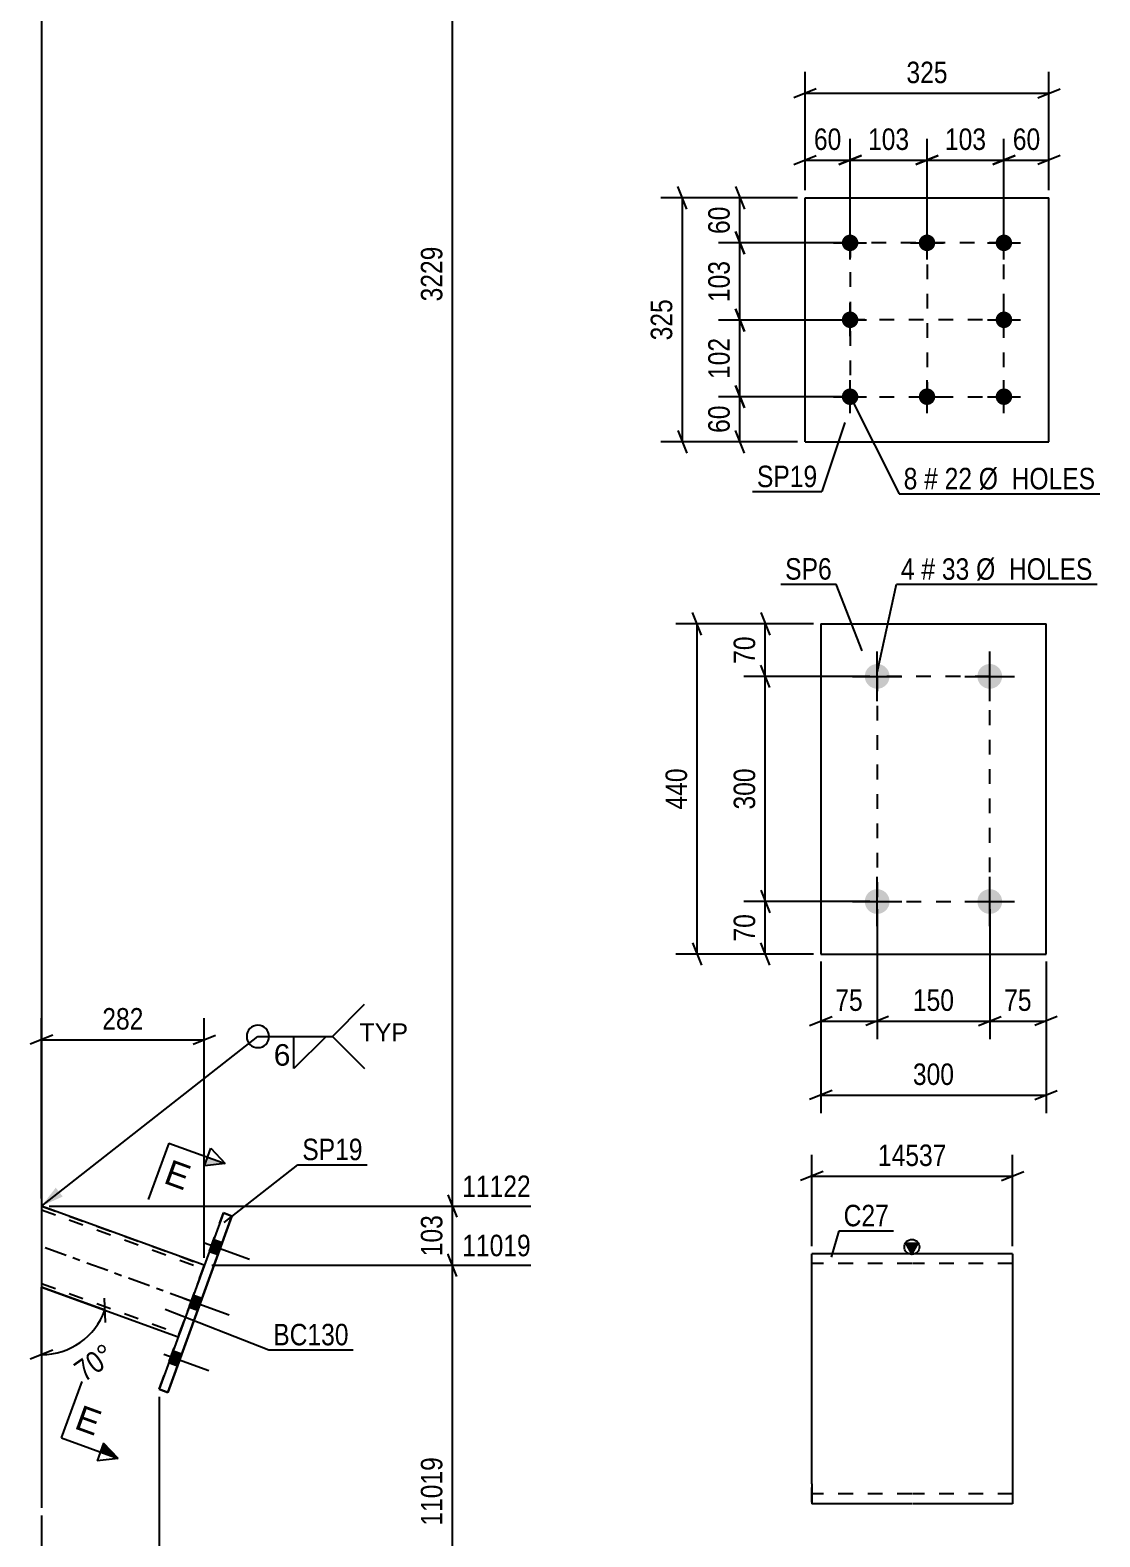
# Model space of a CAD drawing. Header units: millimetres. Extents: x 0 to 841, y 0 to 594.
# Drawn here: x 391.4 to 533.9, y 202.4 to 403.2 of the extents above; entities that cross this region are included whole.
import ezdxf

# ---------------------------------------------------------------- set-up
doc = ezdxf.new("R2010")
doc.units = ezdxf.units.MM
doc.linetypes.add('DXK_LINE_DOT2', pattern=[3.9198, 1.9599, -1.9599])
doc.linetypes.add('DXK_LINE_DOT3', pattern=[5.9187, 2.979, -0.9799, 0.9799, -0.9799])
doc.styles.add('Arial', font='ARIAL.TTF', dxfattribs={"height": 0.2})
doc.styles.add('Arial Narrow', font='ARIALN.TTF', dxfattribs={"height": 0.2})

# ---------------------------------------------------------------- blocks, each defined once
blk = doc.blocks.new('Bolt-275655210-3701 - 3681')
at = {"linetype": 'Continuous'}
for points in [[(415.85, 242.02), (415.27, 240.43), (416.43, 240.01), (417, 241.6)], [(415.85, 242.02), (415.27, 240.43), (416.43, 240.01), (417, 241.6)], [(415.85, 242.02), (415.27, 240.43), (416.43, 240.01), (417, 241.6)], [(413.15, 234.61), (412.57, 233.02), (413.73, 232.6), (414.31, 234.19)], [(413.15, 234.61), (412.57, 233.02), (413.73, 232.6), (414.31, 234.19)], [(410.45, 227.2), (409.88, 225.61), (411.03, 225.19), (411.61, 226.78)], [(410.45, 227.2), (409.88, 225.61), (411.03, 225.19), (411.61, 226.78)], [(410.45, 227.2), (409.88, 225.61), (411.03, 225.19), (411.61, 226.78)]]:
    blk.add_hatch(color=1, dxfattribs=at).paths.add_polyline_path(points)
at = {"color": 1, "linetype": 'Continuous'}
for p, q in [((414.62, 241.57), (420.62, 239.38)), ((414.62, 241.57), (420.62, 239.38)), ((414.62, 241.56), (420.62, 239.38)), ((415.85, 242.02), (417, 241.6)), ((415.85, 242.02), (417, 241.6)), ((415.85, 242.02), (417, 241.6)), ((415.27, 240.43), (416.43, 240.01)), ((415.27, 240.43), (416.43, 240.01)), ((415.27, 240.43), (416.43, 240.01)), ((411.92, 234.16), (417.92, 231.97)), ((411.92, 234.16), (417.92, 231.97)), ((412.57, 233.02), (413.73, 232.6)), ((412.57, 233.02), (413.73, 232.6)), ((413.15, 234.61), (414.31, 234.19)), ((413.15, 234.61), (414.31, 234.19)), ((410.45, 227.2), (411.61, 226.78)), ((410.45, 227.2), (411.61, 226.78)), ((410.45, 227.2), (411.61, 226.78)), ((409.23, 226.75), (415.22, 224.56)), ((409.23, 226.75), (415.22, 224.56)), ((409.23, 226.75), (415.22, 224.57)), ((409.88, 225.61), (411.03, 225.19)), ((409.88, 225.61), (411.03, 225.19)), ((409.88, 225.61), (411.03, 225.19))]:
    blk.add_line(p, q, dxfattribs=at)
blk = doc.blocks.new('Part-275655210-3711 - 3681')
at = {"color": 2, "linetype": 'Continuous'}
for p, q in [((392.91, 509.2), (392.91, 206.26)), ((392.91, 205.26), (392.91, 189.88))]:
    blk.add_line(p, q, dxfattribs=at)
blk = doc.blocks.new('Part-275655210-3739 - 3681')
at = {"color": 2, "linetype": 'Continuous'}
for p, q in [((417.14, 245.56), (408.59, 222.07)), ((409.74, 221.65), (418.29, 245.14)), ((418.29, 245.14), (409.74, 221.65)), ((418.29, 245.14), (417.14, 245.56)), ((418.29, 245.14), (418.29, 245.14)), ((418.29, 245.14), (418.29, 245.14)), ((408.59, 222.07), (409.74, 221.65)), ((408.59, 222.07), (408.59, 222.07)), ((409.74, 221.65), (408.59, 222.07)), ((408.59, 222.07), (408.59, 222.07)), ((409.74, 221.65), (409.74, 221.65))]:
    blk.add_line(p, q, dxfattribs=at)
at = {"color": 7, "linetype": 'DXK_LINE_DOT2'}
for p, q in [((408.59, 222.07), (417.14, 245.56)), ((417.14, 245.56), (417.14, 245.56)), ((417.14, 245.56), (418.29, 245.14))]:
    blk.add_line(p, q, dxfattribs=at)
blk = doc.blocks.new('Part-275655210-3749 - 3681')
at = {"color": 2, "linetype": 'Continuous'}
for p, q in [((414.6, 238.59), (392.91, 246.48)), ((392.91, 235.67), (411.13, 229.05)), ((392.91, 235.67), (411.12, 229.04))]:
    blk.add_line(p, q, dxfattribs=at)
at = {"color": 7, "linetype": 'DXK_LINE_DOT2'}
for p, q in [((392.91, 246.48), (392.91, 235.67)), ((392.91, 246.48), (414.6, 238.59)), ((392.91, 245.99), (414.44, 238.15)), ((392.91, 245.99), (414.44, 238.15)), ((414.44, 238.15), (411.29, 229.51)), ((414.4, 238.05), (411.32, 229.58)), ((414.39, 238.03), (411.33, 229.61)), ((414.34, 237.88), (411.33, 229.6)), ((414.39, 238.02), (414.34, 237.88)), ((414.39, 238.03), (414.43, 238.12)), ((414.43, 238.12), (414.39, 238.02)), ((414.51, 238.33), (414.4, 238.05)), ((414.43, 238.12), (414.44, 238.15)), ((414.44, 238.15), (414.43, 238.12)), ((414.44, 238.15), (414.51, 238.33)), ((414.44, 238.15), (414.44, 238.15)), ((414.57, 238.52), (414.51, 238.33)), ((414.51, 238.33), (414.57, 238.52)), ((414.6, 238.59), (414.57, 238.52)), ((414.57, 238.52), (414.6, 238.59)), ((414.6, 238.59), (414.6, 238.59)), ((392.91, 236.16), (411.28, 229.48)), ((392.91, 236.16), (411.28, 229.48)), ((411.12, 229.04), (411.13, 229.04)), ((411.15, 229.11), (411.13, 229.05)), ((411.13, 229.04), (411.15, 229.11)), ((411.13, 229.04), (411.13, 229.05)), ((411.22, 229.3), (411.15, 229.11)), ((411.15, 229.11), (411.22, 229.3)), ((411.32, 229.58), (411.22, 229.3)), ((411.22, 229.3), (411.29, 229.51)), ((411.29, 229.51), (411.28, 229.48)), ((411.28, 229.48), (411.29, 229.51)), ((411.28, 229.48), (411.28, 229.48)), ((411.29, 229.51), (411.33, 229.61)), ((411.33, 229.6), (411.29, 229.51))]:
    blk.add_line(p, q, dxfattribs=at)
at = {"color": 7, "linetype": 'DXK_LINE_DOT3'}
blk.add_line((412.86, 233.82), (392.91, 241.08), dxfattribs=at)
blk = doc.blocks.new('Bolt-275655210-3492 - 3458')
at = {"linetype": 'Continuous'}
for points in [[(504.26, 318.7, -1), (504.26, 315.4, -1)], [(519.26, 318.7, -1), (519.26, 315.4, -1)], [(504.26, 288.7, -1), (504.26, 285.4, -1)], [(519.26, 288.7, -1), (519.26, 285.4, -1)]]:
    blk.add_hatch(color=1, dxfattribs=at).paths.add_polyline_path(points)
at = {"color": 1, "linetype": 'Continuous'}
for p, q in [((504.26, 313.75), (504.26, 320.35)), ((519.26, 313.75), (519.26, 320.35)), ((500.96, 317.05), (507.56, 317.05)), ((515.96, 317.05), (522.56, 317.05)), ((504.26, 283.75), (504.26, 290.35)), ((519.26, 283.75), (519.26, 290.35)), ((500.96, 287.05), (507.56, 287.05)), ((515.96, 287.05), (522.56, 287.05))]:
    blk.add_line(p, q, dxfattribs=at)
blk = doc.blocks.new('Part-275655210-3497 - 3458')
at = {"color": 2, "linetype": 'Continuous'}
for p, q in [((496.76, 324.05), (526.76, 324.05)), ((496.76, 324.05), (496.76, 280.05)), ((526.76, 280.05), (526.76, 324.05)), ((496.76, 280.05), (526.76, 280.05))]:
    blk.add_line(p, q, dxfattribs=at)
blk = doc.blocks.new('Bolt-275655210-4207 - 4173')
at = {"linetype": 'Continuous'}
for points in [[(500.65, 375.91, -1), (500.65, 373.71, -1)], [(510.9, 375.91, -1), (510.9, 373.71, -1)], [(521.15, 375.91, -1), (521.15, 373.71, -1)], [(500.65, 365.66, -1), (500.65, 363.46, -1)], [(521.15, 365.66, -1), (521.15, 363.46, -1)], [(500.65, 355.41, -1), (500.65, 353.21, -1)], [(510.9, 355.41, -1), (510.9, 353.21, -1)], [(521.15, 355.41, -1), (521.15, 353.21, -1)]]:
    blk.add_hatch(color=1, dxfattribs=at).paths.add_polyline_path(points)
at = {"color": 1, "linetype": 'Continuous'}
for p, q in [((500.65, 372.61), (500.65, 377.01)), ((510.9, 372.61), (510.9, 377.01)), ((521.15, 372.61), (521.15, 377.01)), ((498.45, 374.81), (502.85, 374.81)), ((508.7, 374.81), (513.1, 374.81)), ((518.95, 374.81), (523.35, 374.81)), ((500.65, 362.36), (500.65, 366.76)), ((521.15, 362.36), (521.15, 366.76)), ((498.45, 364.56), (502.85, 364.56)), ((518.95, 364.56), (523.35, 364.56)), ((500.65, 352.11), (500.65, 356.51)), ((510.9, 352.11), (510.9, 356.51)), ((521.15, 352.11), (521.15, 356.51)), ((498.45, 354.31), (502.85, 354.31)), ((508.7, 354.31), (513.1, 354.31)), ((518.95, 354.31), (523.35, 354.31))]:
    blk.add_line(p, q, dxfattribs=at)
blk = doc.blocks.new('Part-275655210-4212 - 4173')
at = {"color": 2, "linetype": 'Continuous'}
for p, q in [((494.65, 348.31), (494.65, 380.81)), ((494.65, 380.81), (527.15, 380.81)), ((527.15, 348.31), (527.15, 380.81)), ((494.65, 348.31), (527.15, 348.31))]:
    blk.add_line(p, q, dxfattribs=at)
blk = doc.blocks.new('Part-275655210-4543 - 4535')
at = {"linetype": 'Continuous'}
blk.add_hatch(color=2, dxfattribs=at).paths.add_polyline_path([(508.88, 240.13), (508.08, 241.53), (509.68, 241.53)])
at = {"color": 2, "linetype": 'Continuous'}
for p, q in [((508.88, 240.13), (508.08, 241.53)), ((508.08, 241.53), (509.68, 241.53)), ((509.68, 241.53), (508.88, 240.13)), ((508.88, 240.13), (495.55, 240.13)), ((495.55, 209.46), (495.55, 240.13)), ((522.31, 240.13), (508.98, 240.13)), ((522.31, 240.13), (522.31, 206.8)), ((495.55, 209.46), (495.55, 206.8)), ((508.88, 206.8), (495.55, 206.8)), ((522.31, 206.8), (508.98, 206.8))]:
    blk.add_line(p, q, dxfattribs=at)
at = {"color": 7, "linetype": 'DXK_LINE_DOT2'}
for p, q in [((508.88, 238.8), (495.55, 238.8)), ((522.31, 238.8), (508.98, 238.8)), ((495.55, 207), (495.55, 209.46)), ((508.88, 208.13), (495.55, 208.13)), ((522.31, 208.13), (508.98, 208.13))]:
    blk.add_line(p, q, dxfattribs=at)
at = {"color": 2, "linetype": 'Continuous'}
blk.add_circle((508.88, 241.03), 1, dxfattribs=at)
blk = doc.blocks.new('Rectangle-275655210-3582 - 3458')
at = {"color": 1, "linetype": 'DXK_LINE_DOT2'}
blk.add_lwpolyline([(504.26, 287.05), (519.26, 287.05), (519.26, 317.05), (504.26, 317.05), (504.26, 287.05)], close=True, dxfattribs=at)
blk = doc.blocks.new('Rectangle-275655210-4295 - 4173')
at = {"color": 1, "linetype": 'DXK_LINE_DOT2'}
blk.add_lwpolyline([(500.65, 354.31), (521.15, 354.31), (521.15, 374.81), (500.65, 374.81), (500.65, 354.31)], close=True, dxfattribs=at)
blk = doc.blocks.new('Line-275655210-4288 - 4173')
at = {"color": 1, "linetype": 'DXK_LINE_DOT2'}
blk.add_line((500.65, 364.61), (521.15, 364.61), dxfattribs=at)
blk = doc.blocks.new('Line-275655210-4281 - 4173')
at = {"color": 1, "linetype": 'DXK_LINE_DOT2'}
blk.add_line((510.95, 354.31), (510.95, 374.81), dxfattribs=at)
blk = doc.blocks.new('StraightDimension-275655210-4075 - 3681')
at = {"color": 7, "linetype": 'Continuous'}
for p, q in [((392.91, 247.48), (392.91, 271.49)), ((414.6, 239.59), (414.6, 271.49)), ((394.41, 269.24), (391.41, 268.04)), ((413.1, 268.04), (416.1, 269.24)), ((392.91, 268.64), (414.6, 268.64))]:
    blk.add_line(p, q, dxfattribs=at)
at = {"color": 0}
blk.add_wipeout([(407.1, 269.39), (407.1, 273.59), (400.41, 273.59), (400.41, 269.39)], dxfattribs=at)
at = {"color": 3, "style": 'Arial Narrow'}
blk.add_text('282', height=2.863, dxfattribs=at).set_placement((401.01, 269.99))
blk = doc.blocks.new('AngleDimension-275655210-3810 - 3681')
at = {"color": 7, "linetype": 'Continuous'}
for p, q in [((401.37, 232.6), (392.91, 235.68)), ((392.91, 226.68), (392.91, 235.68)), ((392.91, 234.67), (392.91, 226.68)), ((401.42, 230.98), (401.32, 234.21)), ((394.41, 227.28), (391.41, 226.08))]:
    blk.add_line(p, q, dxfattribs=at)
blk.add_arc((392.91, 235.68), 9, 270, 340, dxfattribs=at)
at = {"color": 0}
blk.add_wipeout([(403.75, 225.83), (401.34, 229.27), (396.05, 225.57), (398.46, 222.13)], dxfattribs=at)
at = {"color": 3, "style": 'Arial Narrow'}
blk.add_text('70°', height=2.863, rotation=35.002, dxfattribs=at).set_placement((398.61, 222.96))
blk = doc.blocks.new('StraightDimension-275655210-3873 - 3681')
at = {"color": 7, "linetype": 'Continuous'}
for p, q in [((448.27, 237.09), (447.07, 240.09)), ((415.6, 238.59), (458.11, 238.59)), ((447.67, 178.34), (447.67, 238.59)), ((447.07, 179.84), (448.27, 176.84)), ((405.45, 178.34), (450.8, 178.34))]:
    blk.add_line(p, q, dxfattribs=at)
at = {"color": 0, "linetype": 'Continuous'}
for points in [[(458.71, 239.19), (458.71, 243.39), (448.37, 243.39), (448.37, 239.19)], [(451.4, 178.94), (451.4, 183.14), (448.37, 183.14), (448.37, 178.94)]]:
    blk.add_wipeout(points, dxfattribs=at)
at = {"color": 0}
blk.add_wipeout([(446.92, 213.63), (442.72, 213.63), (442.72, 203.29), (446.92, 203.29)], dxfattribs=at)
at = {"color": 3, "linetype": 'Continuous', "style": 'Arial Narrow'}
for s, height, p in [('11019', 2.863, (448.97, 239.79)), ('0', 2.86, (448.97, 179.54))]:
    blk.add_text(s, height=height, dxfattribs=at).set_placement(p)
at = {"color": 3, "style": 'Arial Narrow'}
blk.add_text('11019', height=2.863, rotation=90.0002, dxfattribs=at).set_placement((446.32, 203.89))
blk = doc.blocks.new('StraightDimension-275655210-3879 - 3681')
at = {"color": 7, "linetype": 'Continuous'}
for p, q in [((447.07, 247.98), (448.27, 244.98)), ((393.91, 246.48), (458.11, 246.48)), ((447.67, 238.59), (447.67, 246.48)), ((448.27, 237.09), (447.07, 240.09)), ((415.6, 238.59), (458.11, 238.59))]:
    blk.add_line(p, q, dxfattribs=at)
at = {"color": 0, "linetype": 'Continuous'}
blk.add_wipeout([(458.71, 247.08), (458.71, 251.28), (448.37, 251.28), (448.37, 247.08)], dxfattribs=at)
at = {"color": 0}
blk.add_wipeout([(446.92, 245.88), (442.72, 245.88), (442.72, 239.19), (446.92, 239.19)], dxfattribs=at)
at = {"color": 3, "linetype": 'Continuous', "style": 'Arial Narrow'}
blk.add_text('11122', height=2.863, dxfattribs=at).set_placement((448.97, 247.68))
at = {"color": 3, "style": 'Arial Narrow'}
blk.add_text('103', height=2.863, rotation=90.0002, dxfattribs=at).set_placement((446.32, 239.79))
blk = doc.blocks.new('StraightDimension-275655210-3887 - 3681')
at = {"color": 7, "linetype": 'Continuous'}
for p, q in [((447.67, 246.48), (447.67, 494.85)), ((447.07, 247.98), (448.27, 244.98)), ((393.91, 246.48), (458.11, 246.48))]:
    blk.add_line(p, q, dxfattribs=at)
at = {"color": 0}
blk.add_wipeout([(446.92, 374.92), (442.72, 374.92), (442.72, 366.41), (446.92, 366.41)], dxfattribs=at)
at = {"color": 3, "style": 'Arial Narrow'}
blk.add_text('3229', height=2.863, rotation=90.0002, dxfattribs=at).set_placement((446.32, 367.01))
blk = doc.blocks.new('StraightDimension-275655210-4037 - 3681')
at = {"color": 7, "linetype": 'Continuous'}
for p, q in [((408.59, 221.07), (408.59, 159.54)), ((342.91, 175.41), (342.91, 159.54)), ((344.41, 162.54), (341.41, 161.34)), ((342.91, 161.94), (408.59, 161.94)), ((407.09, 161.34), (410.09, 162.54))]:
    blk.add_line(p, q, dxfattribs=at)
at = {"color": 0}
blk.add_wipeout([(379.09, 162.69), (379.09, 166.89), (372.41, 166.89), (372.41, 162.69)], dxfattribs=at)
at = {"color": 3, "style": 'Arial Narrow'}
blk.add_text('854', height=2.863, dxfattribs=at).set_placement((373.01, 163.29))
blk = doc.blocks.new('StraightDimension-275655210-3520 - 3458')
at = {"color": 7, "linetype": 'Continuous'}
for p, q in [((504.26, 286.05), (504.26, 268.73)), ((519.26, 286.05), (519.26, 268.73)), ((505.76, 271.73), (502.76, 270.53)), ((504.26, 271.13), (519.26, 271.13)), ((517.76, 270.53), (520.76, 271.73))]:
    blk.add_line(p, q, dxfattribs=at)
at = {"color": 0}
blk.add_wipeout([(515.1, 271.88), (515.1, 276.08), (508.42, 276.08), (508.42, 271.88)], dxfattribs=at)
at = {"color": 3, "style": 'Arial Narrow'}
blk.add_text('150', height=2.863, dxfattribs=at).set_placement((509.02, 272.48))
blk = doc.blocks.new('StraightDimension-275655210-3552 - 3458')
at = {"color": 7, "linetype": 'Continuous'}
for p, q in [((488.75, 325.55), (489.95, 322.55)), ((495.76, 324.05), (486.5, 324.05)), ((489.35, 317.05), (489.35, 324.05)), ((489.95, 315.55), (488.75, 318.55)), ((503.26, 317.05), (486.5, 317.05))]:
    blk.add_line(p, q, dxfattribs=at)
at = {"color": 0}
blk.add_wipeout([(488.6, 322.98), (484.4, 322.98), (484.4, 318.12), (488.6, 318.12)], dxfattribs=at)
at = {"color": 3, "style": 'Arial Narrow'}
blk.add_text('70', height=2.863, rotation=90.0002, dxfattribs=at).set_placement((488, 318.72))
blk = doc.blocks.new('StraightDimension-275655210-3510 - 3458')
at = {"color": 7, "linetype": 'Continuous'}
for p, q in [((519.26, 286.05), (519.26, 268.73)), ((526.76, 279.05), (526.76, 268.73)), ((517.76, 270.53), (520.76, 271.73)), ((519.26, 271.13), (526.76, 271.13)), ((528.26, 271.73), (525.26, 270.53))]:
    blk.add_line(p, q, dxfattribs=at)
at = {"color": 0}
blk.add_wipeout([(525.44, 271.88), (525.44, 276.08), (520.58, 276.08), (520.58, 271.88)], dxfattribs=at)
at = {"color": 3, "style": 'Arial Narrow'}
blk.add_text('75', height=2.863, dxfattribs=at).set_placement((521.18, 272.48))
blk = doc.blocks.new('StraightDimension-275655210-3499 - 3458')
at = {"color": 7, "linetype": 'Continuous'}
for p, q in [((496.76, 279.05), (496.76, 258.86)), ((526.76, 279.05), (526.76, 258.86)), ((498.26, 261.86), (495.26, 260.66)), ((496.76, 261.26), (526.76, 261.26)), ((525.26, 260.66), (528.26, 261.86))]:
    blk.add_line(p, q, dxfattribs=at)
at = {"color": 0}
blk.add_wipeout([(515.1, 262.01), (515.1, 266.21), (508.42, 266.21), (508.42, 262.01)], dxfattribs=at)
at = {"color": 3, "style": 'Arial Narrow'}
blk.add_text('300', height=2.863, dxfattribs=at).set_placement((509.02, 262.61))
blk = doc.blocks.new('StraightDimension-275655210-3530 - 3458')
at = {"color": 7, "linetype": 'Continuous'}
for p, q in [((504.26, 286.05), (504.26, 268.73)), ((496.76, 279.05), (496.76, 268.73)), ((495.26, 270.53), (498.26, 271.73)), ((496.76, 271.13), (504.26, 271.13)), ((505.76, 271.73), (502.76, 270.53))]:
    blk.add_line(p, q, dxfattribs=at)
at = {"color": 0}
blk.add_wipeout([(502.94, 271.88), (502.94, 276.08), (498.08, 276.08), (498.08, 271.88)], dxfattribs=at)
at = {"color": 3, "style": 'Arial Narrow'}
blk.add_text('75', height=2.863, dxfattribs=at).set_placement((498.68, 272.48))
blk = doc.blocks.new('StraightDimension-275655210-3541 - 3458')
at = {"color": 7, "linetype": 'Continuous'}
for p, q in [((480.87, 322.55), (479.67, 325.55)), ((495.76, 324.05), (477.42, 324.05)), ((480.27, 280.05), (480.27, 324.05)), ((479.67, 281.55), (480.87, 278.55)), ((495.76, 280.05), (477.42, 280.05))]:
    blk.add_line(p, q, dxfattribs=at)
at = {"color": 0}
blk.add_wipeout([(479.52, 305.39), (475.32, 305.39), (475.32, 298.71), (479.52, 298.71)], dxfattribs=at)
at = {"color": 3, "style": 'Arial Narrow'}
blk.add_text('440', height=2.863, rotation=90.0002, dxfattribs=at).set_placement((478.92, 299.31))
blk = doc.blocks.new('StraightDimension-275655210-3562 - 3458')
at = {"color": 7, "linetype": 'Continuous'}
for p, q in [((489.95, 315.55), (488.75, 318.55)), ((503.26, 317.05), (486.5, 317.05)), ((489.35, 287.05), (489.35, 317.05)), ((488.75, 288.55), (489.95, 285.55)), ((503.26, 287.05), (486.5, 287.05))]:
    blk.add_line(p, q, dxfattribs=at)
at = {"color": 0}
blk.add_wipeout([(488.6, 305.39), (484.4, 305.39), (484.4, 298.71), (488.6, 298.71)], dxfattribs=at)
at = {"color": 3, "style": 'Arial Narrow'}
blk.add_text('300', height=2.863, rotation=90.0002, dxfattribs=at).set_placement((488, 299.31))
blk = doc.blocks.new('StraightDimension-275655210-3572 - 3458')
at = {"color": 7, "linetype": 'Continuous'}
for p, q in [((488.75, 288.55), (489.95, 285.55)), ((503.26, 287.05), (486.5, 287.05)), ((489.35, 280.05), (489.35, 287.05)), ((489.95, 278.55), (488.75, 281.55)), ((495.76, 280.05), (486.5, 280.05))]:
    blk.add_line(p, q, dxfattribs=at)
at = {"color": 0}
blk.add_wipeout([(488.6, 285.98), (484.4, 285.98), (484.4, 281.12), (488.6, 281.12)], dxfattribs=at)
at = {"color": 3, "style": 'Arial Narrow'}
blk.add_text('70', height=2.863, rotation=90.0002, dxfattribs=at).set_placement((488, 281.72))
blk = doc.blocks.new('StraightDimension-275655210-4214 - 4173')
at = {"color": 7, "linetype": 'Continuous'}
for p, q in [((494.65, 381.81), (494.65, 397.59)), ((527.15, 381.81), (527.15, 397.59)), ((496.15, 395.34), (493.15, 394.14)), ((494.65, 394.74), (527.15, 394.74)), ((525.65, 394.14), (528.65, 395.34))]:
    blk.add_line(p, q, dxfattribs=at)
at = {"color": 0}
blk.add_wipeout([(514.25, 395.49), (514.25, 399.69), (507.56, 399.69), (507.56, 395.49)], dxfattribs=at)
at = {"color": 3, "style": 'Arial Narrow'}
blk.add_text('325', height=2.863, dxfattribs=at).set_placement((508.16, 396.09))
blk = doc.blocks.new('StraightDimension-275655210-4248 - 4173')
at = {"color": 7, "linetype": 'Continuous'}
for p, q in [((478.9, 379.31), (477.7, 382.31)), ((493.65, 380.81), (475.45, 380.81)), ((478.3, 348.31), (478.3, 380.81)), ((477.7, 349.81), (478.9, 346.81)), ((493.65, 348.31), (475.45, 348.31))]:
    blk.add_line(p, q, dxfattribs=at)
at = {"color": 0}
blk.add_wipeout([(477.55, 367.9), (473.35, 367.9), (473.35, 361.22), (477.55, 361.22)], dxfattribs=at)
at = {"color": 3, "style": 'Arial Narrow'}
blk.add_text('325', height=2.863, rotation=90.0002, dxfattribs=at).set_placement((476.95, 361.82))
blk = doc.blocks.new('StraightDimension-275655210-6902 - 4173')
at = {"color": 7, "linetype": 'Continuous'}
for p, q in [((485.36, 382.31), (486.56, 379.31)), ((493.65, 380.81), (483.11, 380.81)), ((485.96, 374.81), (485.96, 380.81)), ((486.56, 373.31), (485.36, 376.31)), ((499.66, 374.81), (483.11, 374.81))]:
    blk.add_line(p, q, dxfattribs=at)
at = {"color": 0}
blk.add_wipeout([(485.21, 380.24), (481.01, 380.24), (481.01, 375.39), (485.21, 375.39)], dxfattribs=at)
at = {"color": 3, "style": 'Arial Narrow'}
blk.add_text('60', height=2.863, rotation=90.0002, dxfattribs=at).set_placement((484.61, 375.99))
blk = doc.blocks.new('StraightDimension-275655210-6903 - 4173')
at = {"color": 7, "linetype": 'Continuous'}
for p, q in [((485.36, 376.31), (486.56, 373.31)), ((499.66, 374.81), (483.11, 374.81)), ((485.96, 364.51), (485.96, 374.81)), ((486.56, 363.01), (485.36, 366.01)), ((499.66, 364.51), (483.11, 364.51))]:
    blk.add_line(p, q, dxfattribs=at)
at = {"color": 0}
blk.add_wipeout([(485.21, 373.01), (481.01, 373.01), (481.01, 366.32), (485.21, 366.32)], dxfattribs=at)
at = {"color": 3, "style": 'Arial Narrow'}
blk.add_text('103', height=2.863, rotation=90.0002, dxfattribs=at).set_placement((484.61, 366.92))
blk = doc.blocks.new('StraightDimension-275655210-6904 - 4173')
at = {"color": 7, "linetype": 'Continuous'}
for p, q in [((485.36, 366.01), (486.56, 363.01)), ((499.66, 364.51), (483.11, 364.51)), ((485.96, 354.31), (485.96, 364.51)), ((486.56, 352.81), (485.36, 355.81)), ((499.66, 354.31), (483.11, 354.31))]:
    blk.add_line(p, q, dxfattribs=at)
at = {"color": 0}
blk.add_wipeout([(485.21, 362.76), (481.01, 362.76), (481.01, 356.07), (485.21, 356.07)], dxfattribs=at)
at = {"color": 3, "style": 'Arial Narrow'}
blk.add_text('102', height=2.863, rotation=90.0002, dxfattribs=at).set_placement((484.61, 356.67))
blk = doc.blocks.new('StraightDimension-275655210-17515 - 4173')
at = {"color": 7, "linetype": 'Continuous'}
for p, q in [((500.65, 375.81), (500.65, 388.69)), ((510.9, 375.81), (510.9, 388.69)), ((499.15, 385.24), (502.15, 386.44)), ((500.65, 385.84), (510.9, 385.84)), ((512.4, 386.44), (509.4, 385.24))]:
    blk.add_line(p, q, dxfattribs=at)
at = {"color": 0}
blk.add_wipeout([(509.12, 386.59), (509.12, 390.79), (502.44, 390.79), (502.44, 386.59)], dxfattribs=at)
at = {"color": 3, "style": 'Arial Narrow'}
blk.add_text('103', height=2.863, dxfattribs=at).set_placement((503.04, 387.19))
blk = doc.blocks.new('StraightDimension-275655210-6905 - 4173')
at = {"color": 7, "linetype": 'Continuous'}
for p, q in [((485.36, 355.81), (486.56, 352.81)), ((499.66, 354.31), (483.11, 354.31)), ((485.96, 348.31), (485.96, 354.31)), ((486.56, 346.81), (485.36, 349.81)), ((493.65, 348.31), (483.11, 348.31))]:
    blk.add_line(p, q, dxfattribs=at)
at = {"color": 0}
blk.add_wipeout([(485.21, 353.74), (481.01, 353.74), (481.01, 348.89), (485.21, 348.89)], dxfattribs=at)
at = {"color": 3, "style": 'Arial Narrow'}
blk.add_text('60', height=2.863, rotation=90.0002, dxfattribs=at).set_placement((484.61, 349.49))
blk = doc.blocks.new('StraightDimension-275655210-8202 - 4173')
at = {"color": 7, "linetype": 'Continuous'}
for p, q in [((521.15, 375.81), (521.15, 388.69)), ((527.15, 381.81), (527.15, 388.69)), ((519.65, 385.24), (522.65, 386.44)), ((521.15, 385.84), (527.15, 385.84)), ((528.65, 386.44), (525.65, 385.24))]:
    blk.add_line(p, q, dxfattribs=at)
at = {"color": 0}
blk.add_wipeout([(526.58, 386.59), (526.58, 390.79), (521.73, 390.79), (521.73, 386.59)], dxfattribs=at)
at = {"color": 3, "style": 'Arial Narrow'}
blk.add_text('60', height=2.863, dxfattribs=at).set_placement((522.33, 387.19))
blk = doc.blocks.new('StraightDimension-275655210-8205 - 4173')
at = {"color": 7, "linetype": 'Continuous'}
for p, q in [((494.65, 381.81), (494.65, 388.69)), ((500.65, 375.81), (500.65, 388.69)), ((493.15, 385.24), (496.15, 386.44)), ((494.65, 385.84), (500.65, 385.84)), ((502.15, 386.44), (499.15, 385.24))]:
    blk.add_line(p, q, dxfattribs=at)
at = {"color": 0}
blk.add_wipeout([(500.08, 386.59), (500.08, 390.79), (495.23, 390.79), (495.23, 386.59)], dxfattribs=at)
at = {"color": 3, "style": 'Arial Narrow'}
blk.add_text('60', height=2.863, dxfattribs=at).set_placement((495.83, 387.19))
blk = doc.blocks.new('StraightDimension-275655210-17517 - 4173')
at = {"color": 7, "linetype": 'Continuous'}
for p, q in [((510.9, 375.81), (510.9, 388.69)), ((521.15, 375.81), (521.15, 388.69)), ((509.4, 385.24), (512.4, 386.44)), ((510.9, 385.84), (521.15, 385.84)), ((522.65, 386.44), (519.65, 385.24))]:
    blk.add_line(p, q, dxfattribs=at)
at = {"color": 0}
blk.add_wipeout([(519.37, 386.59), (519.37, 390.79), (512.69, 390.79), (512.69, 386.59)], dxfattribs=at)
at = {"color": 3, "style": 'Arial Narrow'}
blk.add_text('103', height=2.863, dxfattribs=at).set_placement((513.29, 387.19))
blk = doc.blocks.new('StraightDimension-275655210-4546 - 4535')
at = {"color": 7, "linetype": 'Continuous'}
for p, q in [((495.55, 241.13), (495.55, 253.31)), ((522.31, 241.13), (522.31, 253.31)), ((497.05, 251.06), (494.05, 249.86)), ((520.81, 249.86), (523.81, 251.06)), ((495.55, 250.46), (522.31, 250.46))]:
    blk.add_line(p, q, dxfattribs=at)
at = {"color": 0}
blk.add_wipeout([(514.1, 251.21), (514.1, 255.41), (503.76, 255.41), (503.76, 251.21)], dxfattribs=at)
at = {"color": 3, "style": 'Arial Narrow'}
blk.add_text('14537', height=2.863, dxfattribs=at).set_placement((504.36, 251.81))
blk = doc.blocks.new('Mark-275655210-3735 - 3681')
at = {"color": 0}
blk.add_wipeout([(435.7, 252.59), (435.7, 255.59), (427.66, 255.59), (427.66, 252.59)], dxfattribs=at)
blk.add_wipeout([(435.7, 252.59), (435.7, 255.59), (427.66, 255.59), (427.66, 252.59)], dxfattribs=at)
at = {"color": 30, "linetype": 'Continuous'}
for p, q in [((417.24, 244.28), (427.06, 251.99)), ((427.06, 251.99), (436.3, 251.99))]:
    blk.add_line(p, q, dxfattribs=at)
at = {"color": 3, "style": 'Arial Narrow'}
blk.add_text('SP19', height=2.863, dxfattribs=at).set_placement((427.66, 252.59))
blk = doc.blocks.new('SectionMark-275655210-14892 - 3681')
at = {"linetype": 'Continuous'}
blk.add_hatch(color=6, dxfattribs=at).paths.add_polyline_path([(414.62, 251.82), (415.05, 252.99), (417.4, 252.14)])
at = {"color": 6, "linetype": 'Continuous'}
for p, q in [((414.62, 251.82), (415.48, 254.17)), ((415.48, 254.17), (417.4, 252.14)), ((417.4, 252.14), (414.62, 251.82)), ((403.11, 212.85), (400.33, 212.53))]:
    blk.add_line(p, q, dxfattribs=at)
at = {"color": 0, "linetype": 'Continuous'}
for points in [[(411.95, 248.53), (413.14, 251.82), (410.22, 252.89), (409.02, 249.6)], [(400.05, 215.82), (401.25, 219.11), (398.32, 220.18), (397.13, 216.89)]]:
    blk.add_wipeout(points, dxfattribs=at)
at = {"linetype": 'Continuous'}
blk.add_hatch(color=6, dxfattribs=at).paths.add_polyline_path([(400.76, 213.7), (401.19, 214.88), (403.11, 212.85)])
at = {"color": 6, "linetype": 'Continuous'}
for p, q in [((409.88, 254.87), (407.14, 247.35)), ((409.88, 254.87), (417.4, 252.14)), ((395.59, 215.58), (398.32, 223.1)), ((395.59, 215.58), (403.11, 212.85)), ((401.19, 214.88), (400.33, 212.53)), ((403.11, 212.85), (401.19, 214.88))]:
    blk.add_line(p, q, dxfattribs=at)
at = {"color": 3, "linetype": 'Continuous', "style": 'Arial'}
for p in [(409.02, 249.6), (397.13, 216.89)]:
    blk.add_text('E', height=3.34, rotation=-19.9848, dxfattribs=at).set_placement(p)
blk = doc.blocks.new('Mark-275655210-3745 - 3681')
at = {"color": 0}
blk.add_wipeout([(433.84, 227.92), (433.84, 230.92), (423.79, 230.92), (423.79, 227.92)], dxfattribs=at)
blk.add_wipeout([(433.84, 227.92), (433.84, 230.92), (423.79, 230.92), (423.79, 227.92)], dxfattribs=at)
at = {"color": 30, "linetype": 'Continuous'}
for p, q in [((409.38, 232.73), (423.19, 227.32)), ((423.19, 227.32), (434.44, 227.32))]:
    blk.add_line(p, q, dxfattribs=at)
at = {"color": 3, "style": 'Arial Narrow'}
blk.add_text('BC130', height=2.863, dxfattribs=at).set_placement((423.79, 227.92))
blk = doc.blocks.new('WeldMark-275655210-4112 - 3681')
at = {"linetype": 'Continuous'}
blk.add_hatch(color=30, dxfattribs=at).paths.add_polyline_path([(395.74, 247.74), (392.91, 246.48), (394.81, 248.92)])
at = {"color": 3, "linetype": 'Continuous'}
for q in [(435.96, 273.37), (435.96, 264.8)]:
    blk.add_line((431.67, 269.08), q, dxfattribs=at)
at = {"color": 30, "linetype": 'Continuous'}
blk.add_line((392.91, 246.48), (421.75, 269.08), dxfattribs=at)
at = {"color": 3, "linetype": 'Continuous'}
blk.add_arc((421.75, 269.08), 1.5, 90, 270, dxfattribs=at)
at = {"color": 0}
blk.add_wipeout([(425.87, 264.98), (425.87, 268.38), (423.65, 268.38), (423.65, 264.98)], dxfattribs=at)
at = {"color": 30, "linetype": 'Continuous'}
blk.add_line((421.75, 269.08), (431.67, 269.08), dxfattribs=at)
at = {"color": 3, "linetype": 'Continuous'}
for p, q in [((426.53, 269.08), (430.82, 269.08)), ((430.82, 269.08), (426.53, 264.8)), ((426.53, 264.8), (426.53, 269.08))]:
    blk.add_line(p, q, dxfattribs=at)
blk.add_arc((421.75, 269.08), 1.5, 270, 90, dxfattribs=at)
at = {"color": 3, "style": 'Arial'}
blk.add_text('6', height=2.87, dxfattribs=at).set_placement((423.85, 265.18))
at = {"color": 0, "linetype": 'Continuous'}
blk.add_wipeout([(441.75, 268.43), (441.75, 270.93), (435.27, 270.93), (435.27, 268.43)], dxfattribs=at)
blk.add_wipeout([(441.75, 268.43), (441.75, 270.93), (435.27, 270.93), (435.27, 268.43)], dxfattribs=at)
at = {"color": 3, "linetype": 'Continuous', "style": 'Arial'}
blk.add_text('TYP', height=2.388, dxfattribs=at).set_placement((435.27, 268.43))
blk = doc.blocks.new('Mark-275655210-3488 - 3458')
at = {"color": 0}
blk.add_wipeout([(509.25, 329.92), (509.25, 332.92), (507.42, 332.92), (507.42, 329.92)], dxfattribs=at)
blk.add_wipeout([(509.25, 329.92), (509.25, 332.92), (507.42, 332.92), (507.42, 329.92)], dxfattribs=at)
at = {"color": 7, "linetype": 'Continuous'}
blk.add_line((504.26, 317.57), (506.82, 329.32), dxfattribs=at)
at = {"color": 0}
blk.add_wipeout([(511.98, 329.92), (511.98, 332.92), (510.15, 332.92), (510.15, 329.92)], dxfattribs=at)
blk.add_wipeout([(511.98, 329.92), (511.98, 332.92), (510.15, 332.92), (510.15, 329.92)], dxfattribs=at)
at = {"color": 3, "style": 'Arial Narrow'}
blk.add_text('4', height=2.86, dxfattribs=at).set_placement((507.42, 329.92))
at = {"color": 0}
blk.add_wipeout([(516.54, 329.92), (516.54, 332.92), (512.88, 332.92), (512.88, 329.92)], dxfattribs=at)
blk.add_wipeout([(516.54, 329.92), (516.54, 332.92), (512.88, 332.92), (512.88, 329.92)], dxfattribs=at)
at = {"color": 3, "style": 'Arial Narrow'}
for s, height, p in [('#', 2.86, (510.15, 329.92)), ('33', 2.863, (512.88, 329.92))]:
    blk.add_text(s, height=height, dxfattribs=at).set_placement(p)
at = {"color": 0}
blk.add_wipeout([(532.96, 329.92), (532.96, 332.92), (517.44, 332.92), (517.44, 329.92)], dxfattribs=at)
blk.add_wipeout([(532.96, 329.92), (532.96, 332.92), (517.44, 332.92), (517.44, 329.92)], dxfattribs=at)
at = {"color": 7, "linetype": 'Continuous'}
blk.add_line((506.82, 329.32), (533.56, 329.32), dxfattribs=at)
at = {"color": 3, "style": 'Arial Narrow'}
blk.add_text('Ø  HOLES', height=2.863, dxfattribs=at).set_placement((517.44, 329.92))
blk = doc.blocks.new('Mark-275655210-3493 - 3458')
at = {"color": 0}
blk.add_wipeout([(498.21, 329.94), (498.21, 332.94), (492, 332.94), (492, 329.94)], dxfattribs=at)
blk.add_wipeout([(498.21, 329.94), (498.21, 332.94), (492, 332.94), (492, 329.94)], dxfattribs=at)
at = {"color": 30, "linetype": 'Continuous'}
for p in [(491.4, 329.34), (502.27, 320.46)]:
    blk.add_line(p, (498.81, 329.34), dxfattribs=at)
at = {"color": 3, "style": 'Arial Narrow'}
blk.add_text('SP6', height=2.863, dxfattribs=at).set_placement((492, 329.94))
blk = doc.blocks.new('Mark-275655210-4203 - 4173')
at = {"color": 0}
blk.add_wipeout([(509.62, 341.97), (509.62, 344.97), (507.79, 344.97), (507.79, 341.97)], dxfattribs=at)
blk.add_wipeout([(509.62, 341.97), (509.62, 344.97), (507.79, 344.97), (507.79, 341.97)], dxfattribs=at)
at = {"color": 7, "linetype": 'Continuous'}
blk.add_line((500.63, 354.44), (507.19, 341.37), dxfattribs=at)
at = {"color": 3, "style": 'Arial Narrow'}
blk.add_text('8', height=2.86, dxfattribs=at).set_placement((507.79, 341.97))
at = {"color": 0}
blk.add_wipeout([(512.35, 341.97), (512.35, 344.97), (510.52, 344.97), (510.52, 341.97)], dxfattribs=at)
blk.add_wipeout([(512.35, 341.97), (512.35, 344.97), (510.52, 344.97), (510.52, 341.97)], dxfattribs=at)
blk.add_wipeout([(516.9, 341.97), (516.9, 344.97), (513.25, 344.97), (513.25, 341.97)], dxfattribs=at)
blk.add_wipeout([(516.9, 341.97), (516.9, 344.97), (513.25, 344.97), (513.25, 341.97)], dxfattribs=at)
at = {"color": 3, "style": 'Arial Narrow'}
for s, height, p in [('#', 2.86, (510.52, 341.97)), ('22', 2.863, (513.25, 341.97))]:
    blk.add_text(s, height=height, dxfattribs=at).set_placement(p)
at = {"color": 0}
blk.add_wipeout([(533.33, 341.97), (533.33, 344.97), (517.8, 344.97), (517.8, 341.97)], dxfattribs=at)
blk.add_wipeout([(533.33, 341.97), (533.33, 344.97), (517.8, 344.97), (517.8, 341.97)], dxfattribs=at)
at = {"color": 7, "linetype": 'Continuous'}
blk.add_line((507.19, 341.37), (533.93, 341.37), dxfattribs=at)
at = {"color": 3, "style": 'Arial Narrow'}
blk.add_text('Ø  HOLES', height=2.863, dxfattribs=at).set_placement((517.8, 341.97))
blk = doc.blocks.new('Mark-275655210-4208 - 4173')
at = {"color": 0}
blk.add_wipeout([(496.28, 342.26), (496.28, 345.26), (488.24, 345.26), (488.24, 342.26)], dxfattribs=at)
blk.add_wipeout([(496.28, 342.26), (496.28, 345.26), (488.24, 345.26), (488.24, 342.26)], dxfattribs=at)
at = {"color": 30, "linetype": 'Continuous'}
for p in [(499.95, 350.86), (487.64, 341.66)]:
    blk.add_line(p, (496.88, 341.66), dxfattribs=at)
at = {"color": 3, "style": 'Arial Narrow'}
blk.add_text('SP19', height=2.863, dxfattribs=at).set_placement((488.24, 342.26))
blk = doc.blocks.new('Mark-275655210-4539 - 4535')
at = {"color": 0}
blk.add_wipeout([(505.82, 243.78), (505.82, 246.78), (499.79, 246.78), (499.79, 243.78)], dxfattribs=at)
blk.add_wipeout([(505.82, 243.78), (505.82, 246.78), (499.79, 246.78), (499.79, 243.78)], dxfattribs=at)
at = {"color": 30, "linetype": 'Continuous'}
for p, q in [((498.16, 239.65), (499.19, 243.18)), ((499.19, 243.18), (506.42, 243.18))]:
    blk.add_line(p, q, dxfattribs=at)
at = {"color": 3, "style": 'Arial Narrow'}
blk.add_text('C27', height=2.863, dxfattribs=at).set_placement((499.79, 243.78))

msp = doc.modelspace()

# ---------------------------------------------------------------- block references
for name in ['Part-275655210-3711 - 3681', 'Part-275655210-4212 - 4173', 'Bolt-275655210-4207 - 4173', 'Rectangle-275655210-4295 - 4173', 'Line-275655210-4281 - 4173', 'Line-275655210-4288 - 4173', 'Part-275655210-3497 - 3458', 'Bolt-275655210-3492 - 3458', 'Rectangle-275655210-3582 - 3458', 'Part-275655210-3749 - 3681', 'Part-275655210-3739 - 3681', 'Bolt-275655210-3701 - 3681', 'Part-275655210-4543 - 4535']:
    msp.add_blockref(name, (0, 0))

# ---------------------------------------------------------------- next in the draw order: block references
for name in ['StraightDimension-275655210-4214 - 4173', 'StraightDimension-275655210-3552 - 3458', 'StraightDimension-275655210-3520 - 3458', 'StraightDimension-275655210-4075 - 3681', 'StraightDimension-275655210-4546 - 4535', 'AngleDimension-275655210-3810 - 3681']:
    msp.add_blockref(name, (0, 0))

# ---------------------------------------------------------------- next in the draw order: block references
for name in ['StraightDimension-275655210-8202 - 4173', 'StraightDimension-275655210-4248 - 4173', 'StraightDimension-275655210-3510 - 3458', 'Mark-275655210-4539 - 4535', 'StraightDimension-275655210-3873 - 3681']:
    msp.add_blockref(name, (0, 0))

# ---------------------------------------------------------------- next in the draw order: block references
for name in ['StraightDimension-275655210-6902 - 4173', 'StraightDimension-275655210-3499 - 3458', 'StraightDimension-275655210-3879 - 3681', 'StraightDimension-275655210-4037 - 3681']:
    msp.add_blockref(name, (0, 0))

# ---------------------------------------------------------------- next in the draw order: block references
for name in ['StraightDimension-275655210-3887 - 3681', 'StraightDimension-275655210-6903 - 4173', 'StraightDimension-275655210-3530 - 3458']:
    msp.add_blockref(name, (0, 0))

# ---------------------------------------------------------------- next in the draw order: block references
for name in ['StraightDimension-275655210-17515 - 4173', 'StraightDimension-275655210-6904 - 4173', 'StraightDimension-275655210-3541 - 3458', 'Mark-275655210-3735 - 3681']:
    msp.add_blockref(name, (0, 0))

# ---------------------------------------------------------------- next in the draw order: block references
for name in ['StraightDimension-275655210-8205 - 4173', 'StraightDimension-275655210-17517 - 4173', 'StraightDimension-275655210-6905 - 4173', 'Mark-275655210-3493 - 3458', 'StraightDimension-275655210-3562 - 3458', 'SectionMark-275655210-14892 - 3681']:
    msp.add_blockref(name, (0, 0))

# ---------------------------------------------------------------- next in the draw order: block references
for name in ['Mark-275655210-4203 - 4173', 'Mark-275655210-3488 - 3458', 'StraightDimension-275655210-3572 - 3458', 'WeldMark-275655210-4112 - 3681', 'Mark-275655210-3745 - 3681']:
    msp.add_blockref(name, (0, 0))

# ---------------------------------------------------------------- next in the draw order: block references
msp.add_blockref('Mark-275655210-4208 - 4173', (0, 0))

doc.saveas('drawing.dxf')
